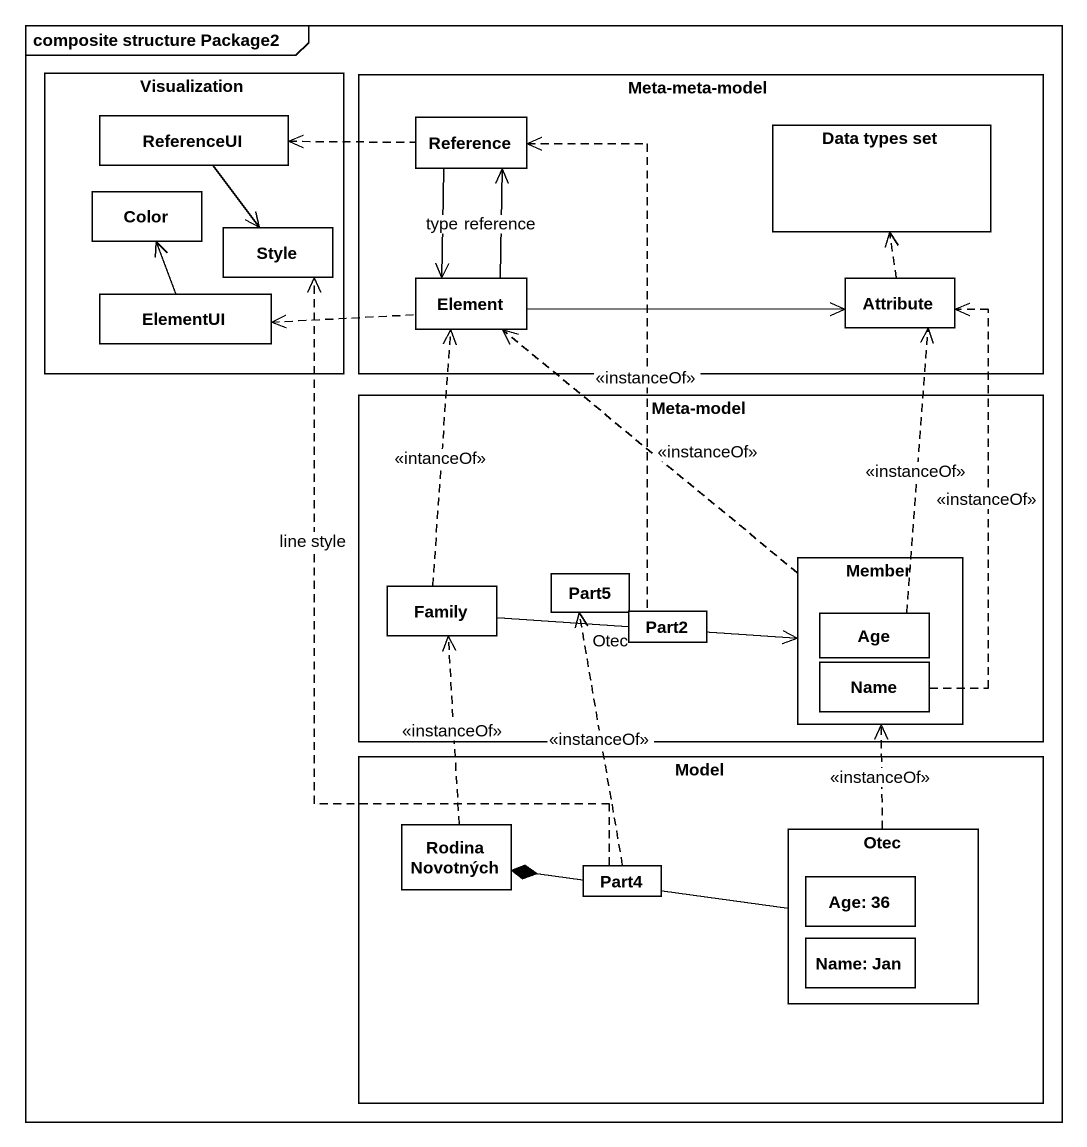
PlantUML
@startuml
mainframe composite structure Package2
rectangle Visualization {
  rectangle ReferenceUI
  rectangle Color
  rectangle Style
  rectangle ElementUI
}
rectangle "Meta-meta-model" as Meta_meta_model {
  rectangle Reference
  rectangle "Data types set" as Data_types_set
  rectangle Element
  rectangle Attribute
}
rectangle "Meta-model" as Meta_model {
  rectangle Family
  rectangle Part5
  rectangle Member {
    rectangle Age
    rectangle Name
  }
  rectangle Part2
}
rectangle Model {
  rectangle "Rodina Novotných" as Rodina_Novotných
  rectangle Part4
  rectangle Otec {
    rectangle "Age: 36" as Age_36
    rectangle "Name: Jan" as Name_Jan
  }
}
ReferenceUI <.right. Reference
ReferenceUI --> Style
Reference --> Element : type
Reference <.. Part2 : <<instanceOf>>
ElementUI -up-> Color
ElementUI <.right. Element
Element -up-> Reference : reference
Element -right-> Attribute
Attribute .up.> Data_types_set
Family .up.> Element : <<intanceOf>>
Family -right-> Member : Otec
Member .up.> Element : <<instanceOf>>
Age .up.> Attribute : <<instanceOf>>
Name .up.> Attribute : <<instanceOf>>
Rodina_Novotných .up.> Family : <<instanceOf>>
Part4 .up.> Style : line style
Part4 .up.> Part5 : <<instanceOf>>
Otec .up.> Member : <<instanceOf>>
Otec -left-* Rodina_Novotných
@enduml
